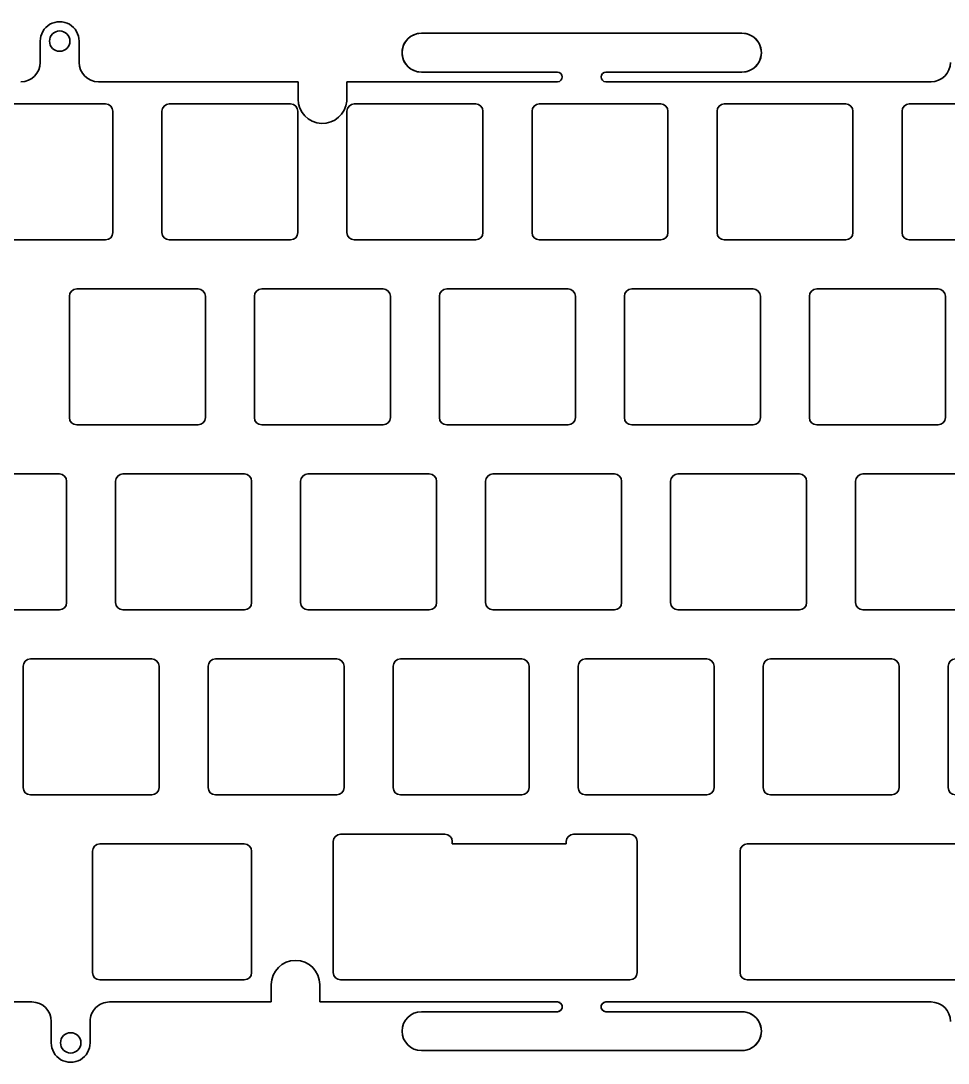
# Model space of a CAD drawing. Header units: millimetres. Extents: x -149 to 149, y -52 to 56.
# Drawn here: x -97.7 to -2.2, y -51.7 to 55.6 of the extents above; entities that cross this region are included whole.
import ezdxf

# ---------------------------------------------------------------- set-up
doc = ezdxf.new("R2010")
doc.units = ezdxf.units.MM
doc.layers.add('1', color=7, linetype='Continuous', true_color=0xffffff)

msp = doc.modelspace()

# ---------------------------------------------------------------- linework, layer by layer
at = {"layer": '1', "color": 124, "linetype": 'Continuous', "lineweight": 35}
for p, q in [((-56.471964, 54.350223, 6.556103), (-23.471964, 54.350222, 6.556103)), ((-56.471964, 54.350222, 6.556103), (-56.471961, 54.350222, 8.056467)), ((-23.471966, 54.350221, 8.056467), (-56.471961, 54.350222, 8.056467)), ((-23.471964, 54.350222, 6.556103), (-23.471966, 54.350221, 8.056467)), ((-95.724626, 53.540047, 6.556103), (-95.724626, 53.540047, 8.056467)), ((-95.724626, 51.350222, 8.056467), (-95.724626, 53.540047, 8.056467)), ((-95.724626, 53.540047, 6.556103), (-95.724626, 51.350222, 6.556103)), ((-94.774626, 53.540048, 8.056467), (-94.774626, 53.540048, 6.556103)), ((-92.674626, 53.540048, 8.056467), (-92.674626, 53.540048, 6.556103)), ((-91.724626, 53.540047, 6.556103), (-91.724626, 53.540047, 8.056467)), ((-91.724626, 51.350222, 8.056467), (-91.724626, 53.540047, 8.056467)), ((-91.724626, 53.540047, 6.556103), (-91.724626, 51.350222, 6.556103)), ((-95.724626, 51.350222, 6.556103), (-95.724626, 51.350222, 8.056467)), ((-91.724626, 51.350222, 6.556103), (-91.724626, 51.350222, 8.056467)), ((-42.471965, 50.350223, 8.056467), (-56.471964, 50.350223, 8.056467)), ((-56.471964, 50.350222, 6.556103), (-56.471964, 50.350222, 8.056467)), ((-42.471964, 50.350221, 6.556103), (-56.471964, 50.350221, 6.556103)), ((-42.471964, 50.350222, 6.556103), (-42.471965, 50.350222, 8.056467)), ((-37.471964, 50.350222, 6.556103), (-37.471964, 50.350222, 8.056467)), ((-23.471964, 50.350221, 8.056467), (-37.471964, 50.350221, 8.056467)), ((-37.471964, 50.35022, 6.556103), (-23.471964, 50.35022, 6.556103)), ((-23.471964, 50.350222, 6.556103), (-23.471964, 50.350221, 8.056467)), ((-97.724626, 49.350222, 6.556103), (-97.724626, 49.350222, 8.056467)), ((-89.724626, 49.350222, 6.556103), (-89.724626, 49.350222, 8.056467)), ((-89.724626, 49.350222, 8.056467), (-69.174108, 49.350222, 8.056467)), ((-69.174108, 49.350222, 6.556103), (-89.724626, 49.350222, 6.556103)), ((-69.174108, 49.350222, 6.556103), (-69.174108, 49.350222, 8.056467)), ((-69.174108, 49.350222, 8.056467), (-69.174108, 47.574419, 8.056467)), ((-69.174108, 49.350222, 6.556103), (-69.174108, 47.574419, 6.556103)), ((-64.174094, 47.365945, 6.556103), (-64.17411, 49.351172, 6.556103)), ((-64.17411, 49.350222, 8.056467), (-64.17411, 49.350222, 6.556103)), ((-64.174094, 47.365945, 8.056467), (-64.17411, 49.349204, 8.056467)), ((-3.999626, 49.350222, 6.556103), (-3.999626, 49.350222, 8.056467)), ((-69.174108, 47.574419, 6.556103), (-69.174108, 47.574419, 8.056467)), ((-64.174094, 47.365945, 6.556103), (-64.174094, 47.365945, 8.056467)), ((-88.999386, 47.074995, 8.056467), (-101.500336, 47.074995, 8.056467)), ((-88.999386, 47.074995, 6.556103), (-101.500336, 47.074995, 6.556103)), ((-88.999386, 47.074995, 6.556103), (-88.999386, 47.074995, 8.056467)), ((-88.249386, 46.324995, 6.556103), (-88.249386, 46.324995, 8.056467)), ((-88.249386, 33.824461, 8.056467), (-88.249386, 46.324995, 8.056467)), ((-88.249386, 33.824461, 6.556103), (-88.249386, 46.324995, 6.556103)), ((-83.200339, 46.324995, 6.556103), (-83.200339, 46.324995, 8.056467)), ((-83.200339, 46.324995, 8.056467), (-83.200339, 33.824461, 8.056467)), ((-83.200339, 46.324995, 6.556103), (-83.200339, 33.824461, 6.556103)), ((-82.450339, 47.074995, 6.556103), (-82.450339, 47.074995, 8.056467)), ((-69.949856, 47.074995, 8.056467), (-82.450339, 47.074995, 8.056467)), ((-69.949856, 47.074995, 6.556103), (-82.450339, 47.074995, 6.556103)), ((-69.949856, 47.074995, 6.556103), (-69.949856, 47.074995, 8.056467)), ((-69.199856, 46.324995, 6.556103), (-69.199856, 46.324995, 8.056467)), ((-69.199856, 33.824461, 8.056467), (-69.199856, 46.324995, 8.056467)), ((-69.199856, 33.824461, 6.556103), (-69.199856, 46.324995, 6.556103)), ((-64.14008, 46.325147, 6.556103), (-64.14008, 46.325147, 8.056467)), ((-64.14008, 46.325147, 8.056467), (-64.14008, 33.824461, 8.056467)), ((-64.14008, 46.325147, 6.556103), (-64.14008, 33.824461, 6.556103)), ((-63.39008, 47.075147, 6.556103), (-63.39008, 47.075147, 8.056467)), ((-50.889599, 47.075147, 8.056467), (-63.39008, 47.075147, 8.056467)), ((-50.889599, 47.075147, 6.556103), (-63.39008, 47.075147, 6.556103)), ((-50.889599, 47.075147, 6.556103), (-50.889599, 47.075147, 8.056467)), ((-50.139599, 46.325147, 6.556103), (-50.139599, 46.325147, 8.056467)), ((-50.139599, 33.824461, 8.056467), (-50.139599, 46.325147, 8.056467)), ((-50.139599, 33.824461, 6.556103), (-50.139599, 46.325147, 6.556103)), ((-45.089292, 46.324995, 6.556103), (-45.089292, 46.324995, 8.056467)), ((-45.089292, 46.324995, 8.056467), (-45.089292, 33.824461, 8.056467)), ((-45.089292, 46.324995, 6.556103), (-45.089292, 33.824461, 6.556103)), ((-44.339292, 47.074995, 6.556103), (-44.339292, 47.074995, 8.056467)), ((-31.839279, 47.074995, 8.056467), (-44.339292, 47.074995, 8.056467)), ((-31.839279, 47.074995, 6.556103), (-44.339292, 47.074995, 6.556103)), ((-31.839279, 47.074995, 6.556103), (-31.839279, 47.074995, 8.056467)), ((-31.089279, 46.324995, 6.556103), (-31.089279, 46.324995, 8.056467)), ((-31.089279, 33.824461, 8.056467), (-31.089279, 46.324995, 8.056467)), ((-31.089279, 33.824461, 6.556103), (-31.089279, 46.324995, 6.556103)), ((-26.039975, 46.324995, 6.556103), (-26.039975, 46.324995, 8.056467)), ((-26.039975, 46.324995, 8.056467), (-26.039975, 33.824614, 8.056467)), ((-26.039975, 46.324995, 6.556103), (-26.039975, 33.824614, 6.556103)), ((-25.289975, 47.074995, 6.556103), (-25.289975, 47.074995, 8.056467)), ((-12.789493, 47.074995, 8.056467), (-25.289975, 47.074995, 8.056467)), ((-12.789493, 47.074995, 6.556103), (-25.289975, 47.074995, 6.556103)), ((-12.789493, 47.074995, 6.556103), (-12.789493, 47.074995, 8.056467)), ((-12.039493, 46.324995, 6.556103), (-12.039493, 46.324995, 8.056467)), ((-12.039493, 33.824614, 8.056467), (-12.039493, 46.324995, 8.056467)), ((-12.039493, 33.824614, 6.556103), (-12.039493, 46.324995, 6.556103)), ((-6.989714, 46.324995, 6.556103), (-6.989714, 46.324995, 8.056467)), ((-6.989714, 46.324995, 8.056467), (-6.989714, 33.824461, 8.056467)), ((-6.989714, 46.324995, 6.556103), (-6.989714, 33.824461, 6.556103)), ((-6.239714, 47.074995, 6.556103), (-6.239714, 47.074995, 8.056467)), ((6.260766, 47.074995, 8.056467), (-6.239714, 47.074995, 8.056467)), ((6.260766, 47.074995, 6.556103), (-6.239714, 47.074995, 6.556103)), ((-88.249386, 33.824461, 6.556103), (-88.249386, 33.824461, 8.056467)), ((-83.200339, 33.824461, 6.556103), (-83.200339, 33.824461, 8.056467)), ((-69.199856, 33.824461, 6.556103), (-69.199856, 33.824461, 8.056467)), ((-64.14008, 33.824461, 6.556103), (-64.14008, 33.824461, 8.056467)), ((-50.139599, 33.824461, 6.556103), (-50.139599, 33.824461, 8.056467)), ((-45.089292, 33.824461, 6.556103), (-45.089292, 33.824461, 8.056467)), ((-31.089279, 33.824461, 6.556103), (-31.089279, 33.824461, 8.056467)), ((-26.039975, 33.824614, 6.556103), (-26.039975, 33.824614, 8.056467)), ((-12.039493, 33.824614, 6.556103), (-12.039493, 33.824614, 8.056467)), ((-6.989714, 33.824461, 6.556103), (-6.989714, 33.824461, 8.056467)), ((-101.500336, 33.074461, 8.056467), (-88.999386, 33.074461, 8.056467)), ((-101.500336, 33.074461, 6.556103), (-88.999386, 33.074461, 6.556103)), ((-88.999386, 33.074461, 6.556103), (-88.999386, 33.074461, 8.056467)), ((-82.450339, 33.074461, 6.556103), (-82.450339, 33.074461, 8.056467)), ((-82.450339, 33.074461, 8.056467), (-69.949856, 33.074461, 8.056467)), ((-82.450339, 33.074461, 6.556103), (-69.949856, 33.074461, 6.556103)), ((-69.949856, 33.074461, 6.556103), (-69.949856, 33.074461, 8.056467)), ((-63.39008, 33.074461, 6.556103), (-63.39008, 33.074461, 8.056467)), ((-63.39008, 33.074461, 8.056467), (-50.889599, 33.074461, 8.056467)), ((-63.39008, 33.074461, 6.556103), (-50.889599, 33.074461, 6.556103)), ((-50.889599, 33.074461, 6.556103), (-50.889599, 33.074461, 8.056467)), ((-44.339292, 33.074461, 6.556103), (-44.339292, 33.074461, 8.056467)), ((-44.339292, 33.074461, 8.056467), (-31.839279, 33.074461, 8.056467)), ((-44.339292, 33.074461, 6.556103), (-31.839279, 33.074461, 6.556103)), ((-31.839279, 33.074461, 6.556103), (-31.839279, 33.074461, 8.056467)), ((-25.289975, 33.074614, 6.556103), (-25.289975, 33.074614, 8.056467)), ((-25.289975, 33.074614, 8.056467), (-12.789493, 33.074614, 8.056467)), ((-25.289975, 33.074614, 6.556103), (-12.789493, 33.074614, 6.556103)), ((-12.789493, 33.074614, 6.556103), (-12.789493, 33.074614, 8.056467)), ((-6.239714, 33.074461, 6.556103), (-6.239714, 33.074461, 8.056467)), ((-6.239714, 33.074461, 8.056467), (6.260766, 33.074461, 8.056467)), ((-6.239714, 33.074461, 6.556103), (6.260766, 33.074461, 6.556103)), ((-91.973625, 28.025299, 6.556103), (-91.973625, 28.025299, 8.056467)), ((-79.473613, 28.025299, 8.056467), (-91.973625, 28.025299, 8.056467)), ((-79.473613, 28.025299, 6.556103), (-91.973625, 28.025299, 6.556103)), ((-79.473613, 28.025299, 6.556103), (-79.473613, 28.025299, 8.056467)), ((-72.923587, 28.025299, 6.556103), (-72.923587, 28.025299, 8.056467)), ((-60.423575, 28.025299, 8.056467), (-72.923587, 28.025299, 8.056467)), ((-60.423575, 28.025299, 6.556103), (-72.923587, 28.025299, 6.556103)), ((-60.423575, 28.025299, 6.556103), (-60.423575, 28.025299, 8.056467)), ((-53.874019, 28.025147, 6.556103), (-53.874019, 28.025147, 8.056467)), ((-41.373069, 28.025147, 8.056467), (-53.874019, 28.025147, 8.056467)), ((-41.373069, 28.025147, 6.556103), (-53.874019, 28.025147, 6.556103)), ((-41.373069, 28.025147, 6.556103), (-41.373069, 28.025147, 8.056467)), ((-34.823981, 28.025299, 6.556103), (-34.823981, 28.025299, 8.056467)), ((-22.323031, 28.025299, 8.056467), (-34.823981, 28.025299, 8.056467)), ((-22.323031, 28.025299, 6.556103), (-34.823981, 28.025299, 6.556103)), ((-22.323031, 28.025299, 6.556103), (-22.323031, 28.025299, 8.056467)), ((-15.773473, 28.025299, 6.556103), (-15.773473, 28.025299, 8.056467)), ((-3.27346, 28.025299, 8.056467), (-15.773473, 28.025299, 8.056467)), ((-3.27346, 28.025299, 6.556103), (-15.773473, 28.025299, 6.556103)), ((-3.27346, 28.025299, 6.556103), (-3.27346, 28.025299, 8.056467)), ((-92.723625, 27.275299, 6.556103), (-92.723625, 27.275299, 8.056467)), ((-92.723625, 27.275299, 8.056467), (-92.723625, 14.774766, 8.056467)), ((-92.723625, 27.275299, 6.556103), (-92.723625, 14.774766, 6.556103)), ((-78.723613, 27.275299, 6.556103), (-78.723613, 27.275299, 8.056467)), ((-78.723613, 14.774766, 8.056467), (-78.723613, 27.275299, 8.056467)), ((-78.723613, 14.774766, 6.556103), (-78.723613, 27.275299, 6.556103)), ((-73.673587, 27.275299, 6.556103), (-73.673587, 27.275299, 8.056467)), ((-73.673587, 27.275299, 8.056467), (-73.673587, 14.774614, 8.056467)), ((-73.673587, 27.275299, 6.556103), (-73.673587, 14.774614, 6.556103)), ((-59.673575, 27.275299, 6.556103), (-59.673575, 27.275299, 8.056467)), ((-59.673575, 14.774614, 8.056467), (-59.673575, 27.275299, 8.056467)), ((-59.673575, 14.774614, 6.556103), (-59.673575, 27.275299, 6.556103)), ((-54.624019, 27.275147, 6.556103), (-54.624019, 27.275147, 8.056467)), ((-54.624019, 27.275147, 8.056467), (-54.624019, 14.774766, 8.056467)), ((-54.624019, 27.275147, 6.556103), (-54.624019, 14.774766, 6.556103)), ((-40.623069, 27.275147, 6.556103), (-40.623069, 27.275147, 8.056467)), ((-40.623069, 14.774766, 8.056467), (-40.623069, 27.275147, 8.056467)), ((-40.623069, 14.774766, 6.556103), (-40.623069, 27.275147, 6.556103)), ((-35.573981, 27.275299, 6.556103), (-35.573981, 27.275299, 8.056467)), ((-35.573981, 27.275299, 8.056467), (-35.573981, 14.774766, 8.056467)), ((-35.573981, 27.275299, 6.556103), (-35.573981, 14.774766, 6.556103)), ((-21.573031, 27.275299, 6.556103), (-21.573031, 27.275299, 8.056467)), ((-21.573031, 14.774766, 8.056467), (-21.573031, 27.275299, 8.056467)), ((-21.573031, 14.774766, 6.556103), (-21.573031, 27.275299, 6.556103)), ((-16.523473, 27.275299, 6.556103), (-16.523473, 27.275299, 8.056467)), ((-16.523473, 27.275299, 8.056467), (-16.523473, 14.774614, 8.056467)), ((-16.523473, 27.275299, 6.556103), (-16.523473, 14.774614, 6.556103)), ((-2.52346, 27.275299, 6.556103), (-2.52346, 27.275299, 8.056467)), ((-2.52346, 14.774614, 8.056467), (-2.52346, 27.275299, 8.056467)), ((-2.52346, 14.774614, 6.556103), (-2.52346, 27.275299, 6.556103)), ((-92.723625, 14.774766, 6.556103), (-92.723625, 14.774766, 8.056467)), ((-91.973625, 14.024766, 6.556103), (-91.973625, 14.024766, 8.056467)), ((-91.973625, 14.024766, 8.056467), (-79.473613, 14.024766, 8.056467)), ((-91.973625, 14.024766, 6.556103), (-79.473613, 14.024766, 6.556103)), ((-79.473613, 14.024766, 6.556103), (-79.473613, 14.024766, 8.056467)), ((-78.723613, 14.774766, 6.556103), (-78.723613, 14.774766, 8.056467)), ((-73.673587, 14.774614, 6.556103), (-73.673587, 14.774614, 8.056467)), ((-72.923587, 14.024614, 6.556103), (-72.923587, 14.024614, 8.056467)), ((-72.923587, 14.024614, 8.056467), (-60.423575, 14.024614, 8.056467)), ((-72.923587, 14.024614, 6.556103), (-60.423575, 14.024614, 6.556103)), ((-60.423575, 14.024614, 6.556103), (-60.423575, 14.024614, 8.056467)), ((-59.673575, 14.774614, 6.556103), (-59.673575, 14.774614, 8.056467)), ((-54.624019, 14.774766, 6.556103), (-54.624019, 14.774766, 8.056467)), ((-53.874019, 14.024766, 6.556103), (-53.874019, 14.024766, 8.056467)), ((-53.874019, 14.024766, 8.056467), (-41.373069, 14.024766, 8.056467)), ((-53.874019, 14.024766, 6.556103), (-41.373069, 14.024766, 6.556103)), ((-41.373069, 14.024766, 6.556103), (-41.373069, 14.024766, 8.056467)), ((-40.623069, 14.774766, 6.556103), (-40.623069, 14.774766, 8.056467)), ((-35.573981, 14.774766, 6.556103), (-35.573981, 14.774766, 8.056467)), ((-34.823981, 14.024766, 6.556103), (-34.823981, 14.024766, 8.056467)), ((-34.823981, 14.024766, 8.056467), (-22.323031, 14.024766, 8.056467)), ((-34.823981, 14.024766, 6.556103), (-22.323031, 14.024766, 6.556103)), ((-22.323031, 14.024766, 6.556103), (-22.323031, 14.024766, 8.056467)), ((-21.573031, 14.774766, 6.556103), (-21.573031, 14.774766, 8.056467)), ((-16.523473, 14.774614, 6.556103), (-16.523473, 14.774614, 8.056467)), ((-15.773473, 14.024614, 6.556103), (-15.773473, 14.024614, 8.056467)), ((-15.773473, 14.024614, 8.056467), (-3.27346, 14.024614, 8.056467)), ((-15.773473, 14.024614, 6.556103), (-3.27346, 14.024614, 6.556103)), ((-3.27346, 14.024614, 6.556103), (-3.27346, 14.024614, 8.056467)), ((-2.52346, 14.774614, 6.556103), (-2.52346, 14.774614, 8.056467)), ((-93.761416, 8.975299, 8.056467), (-106.261896, 8.975299, 8.056467)), ((-93.761416, 8.975299, 6.556103), (-106.261896, 8.975299, 6.556103)), ((-93.761416, 8.975299, 6.556103), (-93.761416, 8.975299, 8.056467)), ((-87.212429, 8.975299, 6.556103), (-87.212429, 8.975299, 8.056467)), ((-74.711479, 8.975299, 8.056467), (-87.212429, 8.975299, 8.056467)), ((-74.711479, 8.975299, 6.556103), (-87.212429, 8.975299, 6.556103)), ((-74.711479, 8.975299, 6.556103), (-74.711479, 8.975299, 8.056467)), ((-68.16202, 8.975299, 6.556103), (-68.16202, 8.975299, 8.056467)), ((-55.662007, 8.975299, 8.056467), (-68.16202, 8.975299, 8.056467)), ((-55.662007, 8.975299, 6.556103), (-68.16202, 8.975299, 6.556103)), ((-55.662007, 8.975299, 6.556103), (-55.662007, 8.975299, 8.056467)), ((-49.112551, 8.975299, 6.556103), (-49.112551, 8.975299, 8.056467)), ((-36.611601, 8.975299, 8.056467), (-49.112551, 8.975299, 8.056467)), ((-36.611601, 8.975299, 6.556103), (-49.112551, 8.975299, 6.556103)), ((-36.611601, 8.975299, 6.556103), (-36.611601, 8.975299, 8.056467)), ((-30.062617, 8.975147, 6.556103), (-30.062617, 8.975147, 8.056467)), ((-17.562134, 8.975147, 8.056467), (-30.062617, 8.975147, 8.056467)), ((-17.562134, 8.975147, 6.556103), (-30.062617, 8.975147, 6.556103)), ((-17.562134, 8.975147, 6.556103), (-17.562134, 8.975147, 8.056467)), ((-11.012675, 8.975147, 6.556103), (-11.012675, 8.975147, 8.056467)), ((1.488275, 8.975147, 8.056467), (-11.012675, 8.975147, 8.056467)), ((1.488275, 8.975147, 6.556103), (-11.012675, 8.975147, 6.556103)), ((-93.011416, 8.225299, 6.556103), (-93.011416, 8.225299, 8.056467)), ((-93.011416, -4.275386, 8.056467), (-93.011416, 8.225299, 8.056467)), ((-93.011416, -4.275386, 6.556103), (-93.011416, 8.225299, 6.556103)), ((-87.962429, 8.225299, 6.556103), (-87.962429, 8.225299, 8.056467)), ((-87.962429, 8.225299, 8.056467), (-87.962429, -4.275234, 8.056467)), ((-87.962429, 8.225299, 6.556103), (-87.962429, -4.275234, 6.556103)), ((-73.961479, 8.225299, 6.556103), (-73.961479, 8.225299, 8.056467)), ((-73.961479, -4.275234, 8.056467), (-73.961479, 8.225299, 8.056467)), ((-73.961479, -4.275234, 6.556103), (-73.961479, 8.225299, 6.556103)), ((-68.91202, 8.225299, 6.556103), (-68.91202, 8.225299, 8.056467)), ((-68.91202, 8.225299, 8.056467), (-68.91202, -4.275234, 8.056467)), ((-68.91202, 8.225299, 6.556103), (-68.91202, -4.275234, 6.556103)), ((-54.912007, 8.225299, 6.556103), (-54.912007, 8.225299, 8.056467)), ((-54.912007, -4.275234, 8.056467), (-54.912007, 8.225299, 8.056467)), ((-54.912007, -4.275234, 6.556103), (-54.912007, 8.225299, 6.556103)), ((-49.862551, 8.225299, 6.556103), (-49.862551, 8.225299, 8.056467)), ((-49.862551, 8.225299, 8.056467), (-49.862551, -4.275234, 8.056467)), ((-49.862551, 8.225299, 6.556103), (-49.862551, -4.275234, 6.556103)), ((-35.861601, 8.225299, 6.556103), (-35.861601, 8.225299, 8.056467)), ((-35.861601, -4.275234, 8.056467), (-35.861601, 8.225299, 8.056467)), ((-35.861601, -4.275234, 6.556103), (-35.861601, 8.225299, 6.556103)), ((-30.812617, 8.225147, 6.556103), (-30.812617, 8.225147, 8.056467)), ((-30.812617, 8.225147, 8.056467), (-30.812617, -4.275386, 8.056467)), ((-30.812617, 8.225147, 6.556103), (-30.812617, -4.275386, 6.556103)), ((-16.812134, 8.225147, 6.556103), (-16.812134, 8.225147, 8.056467)), ((-16.812134, -4.275386, 8.056467), (-16.812134, 8.225147, 8.056467)), ((-16.812134, -4.275386, 6.556103), (-16.812134, 8.225147, 6.556103)), ((-11.762675, 8.225147, 6.556103), (-11.762675, 8.225147, 8.056467)), ((-11.762675, 8.225147, 8.056467), (-11.762675, -4.275386, 8.056467)), ((-11.762675, 8.225147, 6.556103), (-11.762675, -4.275386, 6.556103)), ((-93.011416, -4.275386, 6.556103), (-93.011416, -4.275386, 8.056467)), ((-87.962429, -4.275234, 6.556103), (-87.962429, -4.275234, 8.056467)), ((-73.961479, -4.275234, 6.556103), (-73.961479, -4.275234, 8.056467)), ((-68.91202, -4.275234, 6.556103), (-68.91202, -4.275234, 8.056467)), ((-54.912007, -4.275234, 6.556103), (-54.912007, -4.275234, 8.056467)), ((-49.862551, -4.275234, 6.556103), (-49.862551, -4.275234, 8.056467)), ((-35.861601, -4.275234, 6.556103), (-35.861601, -4.275234, 8.056467)), ((-30.812617, -4.275386, 6.556103), (-30.812617, -4.275386, 8.056467)), ((-16.812134, -4.275386, 6.556103), (-16.812134, -4.275386, 8.056467)), ((-11.762675, -4.275386, 6.556103), (-11.762675, -4.275386, 8.056467)), ((-106.261896, -5.025386, 8.056467), (-93.761416, -5.025386, 8.056467)), ((-106.261896, -5.025386, 6.556103), (-93.761416, -5.025386, 6.556103)), ((-93.761416, -5.025386, 6.556103), (-93.761416, -5.025386, 8.056467)), ((-87.212429, -5.025234, 6.556103), (-87.212429, -5.025234, 8.056467)), ((-87.212429, -5.025234, 8.056467), (-74.711479, -5.025234, 8.056467)), ((-87.212429, -5.025234, 6.556103), (-74.711479, -5.025234, 6.556103)), ((-74.711479, -5.025234, 6.556103), (-74.711479, -5.025234, 8.056467)), ((-68.16202, -5.025234, 6.556103), (-68.16202, -5.025234, 8.056467)), ((-68.16202, -5.025234, 8.056467), (-55.662007, -5.025234, 8.056467)), ((-68.16202, -5.025234, 6.556103), (-55.662007, -5.025234, 6.556103)), ((-55.662007, -5.025234, 6.556103), (-55.662007, -5.025234, 8.056467)), ((-49.112551, -5.025234, 6.556103), (-49.112551, -5.025234, 8.056467)), ((-49.112551, -5.025234, 8.056467), (-36.611601, -5.025234, 8.056467)), ((-49.112551, -5.025234, 6.556103), (-36.611601, -5.025234, 6.556103)), ((-36.611601, -5.025234, 6.556103), (-36.611601, -5.025234, 8.056467)), ((-30.062617, -5.025386, 6.556103), (-30.062617, -5.025386, 8.056467)), ((-30.062617, -5.025386, 8.056467), (-17.562134, -5.025386, 8.056467)), ((-30.062617, -5.025386, 6.556103), (-17.562134, -5.025386, 6.556103)), ((-17.562134, -5.025386, 6.556103), (-17.562134, -5.025386, 8.056467)), ((-11.012675, -5.025386, 6.556103), (-11.012675, -5.025386, 8.056467)), ((-11.012675, -5.025386, 8.056467), (1.488275, -5.025386, 8.056467)), ((-11.012675, -5.025386, 6.556103), (1.488275, -5.025386, 6.556103)), ((-96.737908, -10.075206, 6.556103), (-96.737908, -10.075206, 8.056467)), ((-84.237425, -10.075206, 8.056467), (-96.737908, -10.075206, 8.056467)), ((-84.237425, -10.075206, 6.556103), (-96.737908, -10.075206, 6.556103)), ((-84.237425, -10.075206, 6.556103), (-84.237425, -10.075206, 8.056467)), ((-77.687509, -10.075054, 6.556103), (-77.687509, -10.075054, 8.056467)), ((-65.187496, -10.075054, 8.056467), (-77.687509, -10.075054, 8.056467)), ((-65.187496, -10.075054, 6.556103), (-77.687509, -10.075054, 6.556103)), ((-65.187496, -10.075054, 6.556103), (-65.187496, -10.075054, 8.056467)), ((-58.637583, -10.075206, 6.556103), (-58.637583, -10.075206, 8.056467)), ((-46.137103, -10.075206, 8.056467), (-58.637583, -10.075206, 8.056467)), ((-46.137103, -10.075206, 6.556103), (-58.637583, -10.075206, 6.556103)), ((-46.137103, -10.075206, 6.556103), (-46.137103, -10.075206, 8.056467)), ((-39.588129, -10.075206, 6.556103), (-39.588129, -10.075206, 8.056467)), ((-27.087646, -10.075206, 8.056467), (-39.588129, -10.075206, 8.056467)), ((-27.087646, -10.075206, 6.556103), (-39.588129, -10.075206, 6.556103)), ((-27.087646, -10.075206, 6.556103), (-27.087646, -10.075206, 8.056467)), ((-20.537733, -10.075206, 6.556103), (-20.537733, -10.075206, 8.056467)), ((-8.03772, -10.075206, 8.056467), (-20.537733, -10.075206, 8.056467)), ((-8.03772, -10.075206, 6.556103), (-20.537733, -10.075206, 6.556103)), ((-8.03772, -10.075206, 6.556103), (-8.03772, -10.075206, 8.056467)), ((-97.487908, -10.825206, 6.556103), (-97.487908, -10.825206, 8.056467)), ((-97.487908, -10.825206, 8.056467), (-97.487908, -23.325739, 8.056467)), ((-97.487908, -10.825206, 6.556103), (-97.487908, -23.325739, 6.556103)), ((-83.487425, -10.825206, 6.556103), (-83.487425, -10.825206, 8.056467)), ((-83.487425, -23.325739, 8.056467), (-83.487425, -10.825206, 8.056467)), ((-83.487425, -23.325739, 6.556103), (-83.487425, -10.825206, 6.556103)), ((-78.437509, -10.825054, 6.556103), (-78.437509, -10.825054, 8.056467)), ((-78.437509, -10.825054, 8.056467), (-78.437509, -23.325739, 8.056467)), ((-78.437509, -10.825054, 6.556103), (-78.437509, -23.325739, 6.556103)), ((-64.437496, -10.825054, 6.556103), (-64.437496, -10.825054, 8.056467)), ((-64.437496, -23.325739, 8.056467), (-64.437496, -10.825054, 8.056467)), ((-64.437496, -23.325739, 6.556103), (-64.437496, -10.825054, 6.556103)), ((-59.387583, -10.825206, 6.556103), (-59.387583, -10.825206, 8.056467)), ((-59.387583, -10.825206, 8.056467), (-59.387583, -23.325587, 8.056467)), ((-59.387583, -10.825206, 6.556103), (-59.387583, -23.325587, 6.556103)), ((-45.387103, -10.825206, 6.556103), (-45.387103, -10.825206, 8.056467)), ((-45.387103, -23.325587, 8.056467), (-45.387103, -10.825206, 8.056467)), ((-45.387103, -23.325587, 6.556103), (-45.387103, -10.825206, 6.556103)), ((-40.338129, -10.825206, 6.556103), (-40.338129, -10.825206, 8.056467)), ((-40.338129, -10.825206, 8.056467), (-40.338129, -23.325739, 8.056467)), ((-40.338129, -10.825206, 6.556103), (-40.338129, -23.325739, 6.556103)), ((-26.337646, -10.825206, 6.556103), (-26.337646, -10.825206, 8.056467)), ((-26.337646, -23.325739, 8.056467), (-26.337646, -10.825206, 8.056467)), ((-26.337646, -23.325739, 6.556103), (-26.337646, -10.825206, 6.556103)), ((-21.287733, -10.825206, 6.556103), (-21.287733, -10.825206, 8.056467)), ((-21.287733, -10.825206, 8.056467), (-21.287733, -23.325739, 8.056467)), ((-21.287733, -10.825206, 6.556103), (-21.287733, -23.325739, 6.556103)), ((-7.28772, -10.825206, 6.556103), (-7.28772, -10.825206, 8.056467)), ((-7.28772, -23.325739, 8.056467), (-7.28772, -10.825206, 8.056467)), ((-7.28772, -23.325739, 6.556103), (-7.28772, -10.825206, 6.556103)), ((-2.237804, -10.825054, 6.556103), (-2.237804, -10.825054, 8.056467)), ((-2.237804, -10.825054, 8.056467), (-2.237804, -23.325739, 8.056467)), ((-2.237804, -10.825054, 6.556103), (-2.237804, -23.325739, 6.556103)), ((-97.487908, -23.325739, 6.556103), (-97.487908, -23.325739, 8.056467)), ((-83.487425, -23.325739, 6.556103), (-83.487425, -23.325739, 8.056467)), ((-78.437509, -23.325739, 6.556103), (-78.437509, -23.325739, 8.056467)), ((-64.437496, -23.325739, 6.556103), (-64.437496, -23.325739, 8.056467)), ((-59.387583, -23.325587, 6.556103), (-59.387583, -23.325587, 8.056467)), ((-45.387103, -23.325587, 6.556103), (-45.387103, -23.325587, 8.056467)), ((-40.338129, -23.325739, 6.556103), (-40.338129, -23.325739, 8.056467)), ((-26.337646, -23.325739, 6.556103), (-26.337646, -23.325739, 8.056467)), ((-21.287733, -23.325739, 6.556103), (-21.287733, -23.325739, 8.056467)), ((-7.28772, -23.325739, 6.556103), (-7.28772, -23.325739, 8.056467)), ((-2.237804, -23.325739, 6.556103), (-2.237804, -23.325739, 8.056467)), ((-96.737908, -24.075739, 6.556103), (-96.737908, -24.075739, 8.056467)), ((-96.737908, -24.075739, 8.056467), (-84.237425, -24.075739, 8.056467)), ((-96.737908, -24.075739, 6.556103), (-84.237425, -24.075739, 6.556103)), ((-84.237425, -24.075739, 6.556103), (-84.237425, -24.075739, 8.056467)), ((-77.687509, -24.075739, 6.556103), (-77.687509, -24.075739, 8.056467)), ((-77.687509, -24.075739, 8.056467), (-65.187496, -24.075739, 8.056467)), ((-77.687509, -24.075739, 6.556103), (-65.187496, -24.075739, 6.556103)), ((-65.187496, -24.075739, 6.556103), (-65.187496, -24.075739, 8.056467)), ((-58.637583, -24.075587, 6.556103), (-58.637583, -24.075587, 8.056467)), ((-58.637583, -24.075587, 8.056467), (-46.137103, -24.075587, 8.056467)), ((-58.637583, -24.075587, 6.556103), (-46.137103, -24.075587, 6.556103)), ((-46.137103, -24.075587, 6.556103), (-46.137103, -24.075587, 8.056467)), ((-39.588129, -24.075739, 6.556103), (-39.588129, -24.075739, 8.056467)), ((-39.588129, -24.075739, 8.056467), (-27.087646, -24.075739, 8.056467)), ((-39.588129, -24.075739, 6.556103), (-27.087646, -24.075739, 6.556103)), ((-27.087646, -24.075739, 6.556103), (-27.087646, -24.075739, 8.056467)), ((-20.537733, -24.075739, 6.556103), (-20.537733, -24.075739, 8.056467)), ((-20.537733, -24.075739, 8.056467), (-8.03772, -24.075739, 8.056467)), ((-20.537733, -24.075739, 6.556103), (-8.03772, -24.075739, 6.556103)), ((-8.03772, -24.075739, 6.556103), (-8.03772, -24.075739, 8.056467)), ((-65.555826, -28.875013, 6.556103), (-65.555826, -28.875013, 8.056467)), ((-65.555826, -42.375699, 8.056467), (-65.555826, -28.875013, 8.056467)), ((-65.555826, -42.375699, 6.556103), (-65.555826, -28.875013, 6.556103)), ((-64.805826, -28.125013, 6.556103), (-64.805826, -28.125013, 8.056467)), ((-64.805826, -28.125013, 8.056467), (-54.050007, -28.125013, 8.056467)), ((-64.805826, -28.125013, 6.556103), (-54.050007, -28.125013, 6.556103)), ((-54.050007, -28.125013, 6.556103), (-54.050007, -28.125013, 8.056467)), ((-53.300007, -28.875013, 6.556103), (-53.300007, -28.875013, 8.056467)), ((-53.300007, -28.875013, 8.056467), (-53.300007, -29.125013, 8.056467)), ((-53.300007, -28.875013, 6.556103), (-53.300007, -29.125013, 6.556103)), ((-41.555826, -28.875013, 6.556103), (-41.555826, -28.875013, 8.056467)), ((-41.555826, -29.125013, 8.056467), (-41.555826, -28.875013, 8.056467)), ((-41.555826, -29.125013, 6.556103), (-41.555826, -28.875013, 6.556103)), ((-40.805826, -28.125013, 6.556103), (-40.805826, -28.125013, 8.056467)), ((-40.805826, -28.125013, 8.056467), (-35.005826, -28.125013, 8.056467)), ((-40.805826, -28.125013, 6.556103), (-35.005826, -28.125013, 6.556103)), ((-35.005826, -28.125013, 6.556103), (-35.005826, -28.125013, 8.056467)), ((-34.255826, -28.875013, 6.556103), (-34.255826, -28.875013, 8.056467)), ((-34.255826, -28.875013, 8.056467), (-34.255826, -42.375699, 8.056467)), ((-34.255826, -28.875013, 6.556103), (-34.255826, -42.375699, 6.556103)), ((-90.343938, -29.874647, 6.556103), (-90.343938, -29.874647, 8.056467)), ((-90.343938, -29.874647, 8.056467), (-90.343938, -42.375323, 8.056467)), ((-90.343938, -29.874647, 6.556103), (-90.343938, -42.375323, 6.556103)), ((-89.593938, -29.124647, 6.556103), (-89.593938, -29.124647, 8.056467)), ((-74.713122, -29.124647, 8.056467), (-89.593938, -29.124647, 8.056467)), ((-74.713122, -29.124647, 6.556103), (-89.593938, -29.124647, 6.556103)), ((-74.713122, -29.124647, 6.556103), (-74.713122, -29.124647, 8.056467)), ((-73.963122, -29.874647, 6.556103), (-73.963122, -29.874647, 8.056467)), ((-73.963122, -42.375323, 8.056467), (-73.963122, -29.874647, 8.056467)), ((-73.963122, -42.375323, 6.556103), (-73.963122, -29.874647, 6.556103)), ((-53.300007, -29.125013, 6.556103), (-53.300007, -29.125013, 8.056467)), ((-41.555826, -29.125013, 8.056467), (-53.300007, -29.125013, 8.056467)), ((-41.555826, -29.125013, 6.556103), (-53.300007, -29.125013, 6.556103)), ((-41.555826, -29.125013, 6.556103), (-41.555826, -29.125013, 8.056467)), ((-23.668396, -29.875115, 6.556103), (-23.668396, -29.875115, 8.056467)), ((-23.668396, -29.875115, 8.056467), (-23.668396, -42.375546, 8.056467)), ((-23.668396, -29.875115, 6.556103), (-23.668396, -42.375546, 6.556103)), ((-22.918396, -29.125115, 6.556103), (-22.918396, -29.125115, 8.056467)), ((5.881372, -29.125115, 8.056467), (-22.918396, -29.125115, 8.056467)), ((5.881372, -29.125115, 6.556103), (-22.918396, -29.125115, 6.556103)), ((-90.343938, -42.375323, 6.556103), (-90.343938, -42.375323, 8.056467)), ((-73.963122, -42.375323, 6.556103), (-73.963122, -42.375323, 8.056467)), ((-65.555826, -42.375699, 6.556103), (-65.555826, -42.375699, 8.056467)), ((-34.255826, -42.375699, 6.556103), (-34.255826, -42.375699, 8.056467)), ((-23.668396, -42.375546, 6.556103), (-23.668396, -42.375546, 8.056467)), ((-89.593938, -43.125323, 6.556103), (-89.593938, -43.125323, 8.056467)), ((-89.593938, -43.125323, 8.056467), (-74.713122, -43.125323, 8.056467)), ((-89.593938, -43.125323, 6.556103), (-74.713122, -43.125323, 6.556103)), ((-74.713122, -43.125323, 6.556103), (-74.713122, -43.125323, 8.056467)), ((-71.937164, -43.616514, 6.556103), (-71.937164, -43.616514, 8.056467)), ((-71.937164, -43.616514, 8.056467), (-71.937149, -45.399685, 8.056467)), ((-71.937164, -43.616514, 6.556103), (-71.937149, -45.399685, 6.556103)), ((-66.937151, -43.608545, 6.556103), (-66.937151, -43.608545, 8.056467)), ((-66.937151, -45.399685, 8.056467), (-66.937151, -43.608545, 8.056467)), ((-66.937151, -45.399685, 6.556103), (-66.937151, -43.608545, 6.556103)), ((-64.805826, -43.125699, 6.556103), (-64.805826, -43.125699, 8.056467)), ((-64.805826, -43.125699, 8.056467), (-35.005826, -43.125699, 8.056467)), ((-64.805826, -43.125699, 6.556103), (-35.005826, -43.125699, 6.556103)), ((-35.005826, -43.125699, 6.556103), (-35.005826, -43.125699, 8.056467)), ((-22.918396, -43.125546, 6.556103), (-22.918396, -43.125546, 8.056467)), ((-22.918396, -43.125546, 8.056467), (41.193849, -43.125546, 8.056467)), ((-22.918396, -43.125546, 6.556103), (41.193849, -43.125546, 6.556103)), ((-117.10103, -45.399684, 6.556103), (-96.592851, -45.399685, 6.556103)), ((-96.592851, -45.399685, 8.056467), (-117.10103, -45.399685, 8.056467)), ((-96.592851, -45.399685, 8.056467), (-96.592851, -45.399685, 6.556103)), ((-88.592851, -45.399685, 6.556103), (-88.592851, -45.399685, 8.056467)), ((-71.937149, -45.399685, 8.056467), (-88.592851, -45.399685, 8.056467)), ((-88.592851, -45.399685, 6.556103), (-71.937149, -45.399685, 6.556103)), ((-71.937149, -45.399685, 6.556103), (-71.937149, -45.399685, 8.056467)), ((-66.937151, -45.399685, 8.056467), (-66.937151, -45.399685, 6.556103)), ((-42.471519, -45.399685, 8.056467), (-66.937151, -45.399685, 8.056467)), ((-66.937151, -45.399685, 6.556103), (-42.471518, -45.399685, 6.556103)), ((-42.471519, -45.399685, 6.556103), (-42.471519, -45.399685, 8.056467)), ((-37.471522, -45.399684, 6.556103), (-4.000592, -45.399684, 6.556103)), ((-37.471515, -45.399685, 8.056467), (-37.471519, -45.399685, 6.556103)), ((-4.000592, -45.399686, 8.056467), (-37.471519, -45.399685, 8.056467)), ((-4.000592, -45.399685, 6.556103), (-4.000592, -45.399686, 8.056467)), ((-42.471519, -46.399676, 6.556103), (-56.471519, -46.399677, 6.556103)), ((-56.471519, -46.399685, 6.556103), (-56.471519, -46.399684, 8.056467)), ((-42.471519, -46.399686, 8.056467), (-56.471519, -46.399686, 8.056467)), ((-42.471519, -46.399685, 6.556103), (-42.471519, -46.399685, 8.056467)), ((-23.471519, -46.399684, 8.056467), (-37.471519, -46.399685, 8.056467)), ((-37.471519, -46.399685, 6.556103), (-37.471519, -46.399686, 8.056467)), ((-37.471519, -46.399686, 6.556103), (-23.471519, -46.399686, 6.556103)), ((-23.471519, -46.399685, 6.556103), (-23.471519, -46.399685, 8.056467)), ((-94.592851, -47.399685, 6.556103), (-94.592851, -47.399685, 8.056467)), ((-94.592851, -49.610289, 8.056467), (-94.592851, -47.399685, 8.056467)), ((-94.592851, -49.610289, 6.556103), (-94.592851, -47.399685, 6.556103)), ((-90.592851, -47.399685, 6.556103), (-90.592851, -47.399685, 8.056467)), ((-90.592851, -49.610289, 8.056467), (-90.592851, -47.399685, 8.056467)), ((-90.592851, -47.399685, 6.556103), (-90.592851, -49.610289, 6.556103)), ((-94.592851, -49.610289, 6.556103), (-94.592851, -49.610289, 8.056467)), ((-93.642851, -49.610292, 8.056467), (-93.642851, -49.610292, 6.556103)), ((-91.542851, -49.610292, 8.056467), (-91.542851, -49.610292, 6.556103)), ((-90.592851, -49.610289, 6.556103), (-90.592851, -49.610289, 8.056467)), ((-56.471519, -50.399685, 6.556103), (-56.471519, -50.399685, 8.056467)), ((-23.471519, -50.399686, 8.056467), (-56.471519, -50.399686, 8.056467)), ((-23.471519, -50.399686, 6.556103), (-56.471519, -50.399686, 6.556103)), ((-23.471519, -50.399685, 6.556103), (-23.471519, -50.399685, 8.056467))]:
    msp.add_line(p, q, dxfattribs=at)
at = {"layer": '1', "color": 124, "linetype": 'Continuous', "lineweight": 35, "extrusion": (0, 0, -1)}
for centre, radius, start, end in [((93.724626, 53.540048, -8.056467), 2, 359.999969, 180.000031), ((93.724626, 53.540048, -8.056467), 1.05, 0, 180), ((56.471964, 52.350222, -6.556103), 2, 270, 90), ((23.471964, 52.350221, -8.056467), 2, 89.999934, 270), ((93.724626, 53.540048, -8.056467), 1.05, 180, 0), ((89.724626, 51.350222, -8.056467), 2, 270, 0), ((89.724626, 51.350222, -6.556103), 2, 270, 0), ((42.471964, 49.850222, -8.056467), 0.5, 89.999837, 267.659485), ((37.471964, 49.850222, -6.556103), 0.5, 272.340818, 90), ((88.999386, 46.324995, -8.056467), 0.75, 90, 180), ((88.999386, 46.324995, -6.556103), 0.75, 90, 180), ((82.450339, 46.324995, -8.056467), 0.75, 0, 90), ((82.450339, 46.324995, -6.556103), 0.75, 0, 90), ((63.39008, 46.325147, -8.056467), 0.75, 0, 90), ((63.39008, 46.325147, -6.556103), 0.75, 0, 90), ((50.889599, 46.325147, -8.056467), 0.75, 90, 180), ((50.889599, 46.325147, -6.556103), 0.75, 90, 180), ((44.339292, 46.324995, -8.056467), 0.75, 0, 90), ((44.339292, 46.324995, -6.556103), 0.75, 0, 90), ((31.839279, 46.324995, -8.056467), 0.75, 90, 180), ((31.839279, 46.324995, -6.556103), 0.75, 90, 180), ((25.289975, 46.324995, -8.056467), 0.75, 0, 90), ((25.289975, 46.324995, -6.556103), 0.75, 0, 90), ((12.789493, 46.324995, -8.056467), 0.75, 90, 180), ((12.789493, 46.324995, -6.556103), 0.75, 90, 180), ((6.239714, 46.324995, -8.056467), 0.75, 0, 90), ((6.239714, 46.324995, -6.556103), 0.75, 0, 90), ((88.999386, 33.824461, -8.056467), 0.75, 180, 270), ((88.999386, 33.824461, -6.556103), 0.75, 180, 270), ((82.450339, 33.824461, -8.056467), 0.75, 270, 0), ((82.450339, 33.824461, -6.556103), 0.75, 270, 0), ((69.949856, 33.824461, -8.056467), 0.75, 180, 270), ((69.949856, 33.824461, -6.556103), 0.75, 180, 270), ((63.39008, 33.824461, -8.056467), 0.75, 270, 0), ((63.39008, 33.824461, -6.556103), 0.75, 270, 0), ((50.889599, 33.824461, -8.056467), 0.75, 180, 270), ((50.889599, 33.824461, -6.556103), 0.75, 180, 270), ((44.339292, 33.824461, -8.056467), 0.75, 270, 0), ((44.339292, 33.824461, -6.556103), 0.75, 270, 0), ((25.289975, 33.824614, -8.056467), 0.75, 270, 0), ((25.289975, 33.824614, -6.556103), 0.75, 270, 0), ((12.789493, 33.824614, -8.056467), 0.75, 180, 270), ((12.789493, 33.824614, -6.556103), 0.75, 180, 270), ((6.239714, 33.824461, -8.056467), 0.75, 270, 0), ((6.239714, 33.824461, -6.556103), 0.75, 270, 0), ((91.973625, 27.275299, -8.056467), 0.75, 0, 90), ((91.973625, 27.275299, -6.556103), 0.75, 0, 90), ((72.923587, 27.275299, -8.056467), 0.75, 0, 90), ((72.923587, 27.275299, -6.556103), 0.75, 0, 90), ((60.423575, 27.275299, -8.056467), 0.75, 90, 180), ((60.423575, 27.275299, -6.556103), 0.75, 90, 180), ((53.874019, 27.275147, -8.056467), 0.75, 0, 90), ((53.874019, 27.275147, -6.556103), 0.75, 0, 90), ((41.373069, 27.275147, -8.056467), 0.75, 90, 180), ((41.373069, 27.275147, -6.556103), 0.75, 90, 180), ((34.823981, 27.275299, -8.056467), 0.75, 0, 90), ((34.823981, 27.275299, -6.556103), 0.75, 0, 90), ((22.323031, 27.275299, -8.056467), 0.75, 90, 180), ((22.323031, 27.275299, -6.556103), 0.75, 90, 180), ((15.773473, 27.275299, -8.056467), 0.75, 0, 90), ((15.773473, 27.275299, -6.556103), 0.75, 0, 90), ((3.27346, 27.275299, -8.056467), 0.75, 90, 180), ((3.27346, 27.275299, -6.556103), 0.75, 90, 180), ((91.973625, 14.774766, -8.056467), 0.75, 270, 0), ((91.973625, 14.774766, -6.556103), 0.75, 270, 0), ((79.473613, 14.774766, -8.056467), 0.75, 180, 270), ((79.473613, 14.774766, -6.556103), 0.75, 180, 270), ((72.923587, 14.774614, -8.056467), 0.75, 270, 0), ((72.923587, 14.774614, -6.556103), 0.75, 270, 0), ((41.373069, 14.774766, -8.056467), 0.75, 180, 270), ((41.373069, 14.774766, -6.556103), 0.75, 180, 270), ((34.823981, 14.774766, -8.056467), 0.75, 270, 0), ((34.823981, 14.774766, -6.556103), 0.75, 270, 0), ((22.323031, 14.774766, -8.056467), 0.75, 180, 270), ((22.323031, 14.774766, -6.556103), 0.75, 180, 270), ((15.773473, 14.774614, -8.056467), 0.75, 270, 0), ((15.773473, 14.774614, -6.556103), 0.75, 270, 0), ((3.27346, 14.774614, -8.056467), 0.75, 180, 270), ((3.27346, 14.774614, -6.556103), 0.75, 180, 270), ((55.662007, 8.225299, -8.056467), 0.75, 90, 180), ((55.662007, 8.225299, -6.556103), 0.75, 90, 180), ((30.062617, 8.225147, -8.056467), 0.75, 0, 90), ((30.062617, 8.225147, -6.556103), 0.75, 0, 90), ((17.562134, 8.225147, -8.056467), 0.75, 90, 180), ((17.562134, 8.225147, -6.556103), 0.75, 90, 180), ((11.012675, 8.225147, -8.056467), 0.75, 0, 90), ((11.012675, 8.225147, -6.556103), 0.75, 0, 90), ((68.16202, -4.275234, -8.056467), 0.75, 270, 0), ((68.16202, -4.275234, -6.556103), 0.75, 270, 0), ((30.062617, -4.275386, -8.056467), 0.75, 270, 0), ((30.062617, -4.275386, -6.556103), 0.75, 270, 0), ((17.562134, -4.275386, -8.056467), 0.75, 180, 270), ((17.562134, -4.275386, -6.556103), 0.75, 180, 270), ((11.012675, -4.275386, -8.056467), 0.75, 270, 0), ((11.012675, -4.275386, -6.556103), 0.75, 270, 0), ((96.737908, -10.825206, -8.056467), 0.75, 0, 90), ((96.737908, -10.825206, -6.556103), 0.75, 0, 90), ((84.237425, -10.825206, -8.056467), 0.75, 90, 180), ((84.237425, -10.825206, -6.556103), 0.75, 90, 180), ((77.687509, -10.825054, -8.056467), 0.75, 0, 90), ((77.687509, -10.825054, -6.556103), 0.75, 0, 90), ((65.187496, -10.825054, -8.056467), 0.75, 90, 180), ((65.187496, -10.825054, -6.556103), 0.75, 90, 180), ((58.637583, -10.825206, -8.056467), 0.75, 0, 90), ((58.637583, -10.825206, -6.556103), 0.75, 0, 90), ((46.137103, -10.825206, -8.056467), 0.75, 90, 180), ((46.137103, -10.825206, -6.556103), 0.75, 90, 180), ((39.588129, -10.825206, -8.056467), 0.75, 0, 90), ((39.588129, -10.825206, -6.556103), 0.75, 0, 90), ((27.087646, -10.825206, -8.056467), 0.75, 90, 180), ((27.087646, -10.825206, -6.556103), 0.75, 90, 180), ((20.537733, -10.825206, -8.056467), 0.75, 0, 90), ((20.537733, -10.825206, -6.556103), 0.75, 0, 90), ((8.03772, -10.825206, -8.056467), 0.75, 90, 180), ((8.03772, -10.825206, -6.556103), 0.75, 90, 180), ((1.487804, -10.825054, -8.056467), 0.75, 0, 90), ((1.487804, -10.825054, -6.556103), 0.75, 0, 90), ((96.737908, -23.325739, -8.056467), 0.75, 270, 0), ((96.737908, -23.325739, -6.556103), 0.75, 270, 0), ((84.237425, -23.325739, -8.056467), 0.75, 180, 270), ((84.237425, -23.325739, -6.556103), 0.75, 180, 270), ((77.687509, -23.325739, -8.056467), 0.75, 270, 0), ((77.687509, -23.325739, -6.556103), 0.75, 270, 0), ((65.187496, -23.325739, -8.056467), 0.75, 180, 270), ((65.187496, -23.325739, -6.556103), 0.75, 180, 270), ((58.637583, -23.325587, -8.056467), 0.75, 270, 0), ((58.637583, -23.325587, -6.556103), 0.75, 270, 0), ((46.137103, -23.325587, -8.056467), 0.75, 180, 270), ((46.137103, -23.325587, -6.556103), 0.75, 180, 270), ((39.588129, -23.325739, -8.056467), 0.75, 270, 0), ((39.588129, -23.325739, -6.556103), 0.75, 270, 0), ((27.087646, -23.325739, -8.056467), 0.75, 180, 270), ((27.087646, -23.325739, -6.556103), 0.75, 180, 270), ((20.537733, -23.325739, -8.056467), 0.75, 270, 0), ((20.537733, -23.325739, -6.556103), 0.75, 270, 0), ((8.03772, -23.325739, -8.056467), 0.75, 180, 270), ((8.03772, -23.325739, -6.556103), 0.75, 180, 270), ((1.487804, -23.325739, -8.056467), 0.75, 270, 0), ((1.487804, -23.325739, -6.556103), 0.75, 270, 0), ((40.805826, -28.875013, -8.056467), 0.75, 0, 90), ((40.805826, -28.875013, -6.556103), 0.75, 0, 90), ((89.593938, -29.874647, -8.056467), 0.75, 0, 90), ((89.593938, -29.874647, -6.556103), 0.75, 0, 90), ((74.713122, -29.874647, -8.056467), 0.75, 90, 180), ((74.713122, -29.874647, -6.556103), 0.75, 90, 180), ((89.593938, -42.375323, -8.056467), 0.75, 270, 0), ((89.593938, -42.375323, -6.556103), 0.75, 270, 0), ((74.713122, -42.375323, -8.056467), 0.75, 180, 270), ((74.713122, -42.375323, -6.556103), 0.75, 180, 270), ((64.805826, -42.375699, -8.056467), 0.75, 270, 0), ((64.805826, -42.375699, -6.556103), 0.75, 270, 0), ((22.918396, -42.375546, -8.056467), 0.75, 270, 0), ((22.918396, -42.375546, -6.556103), 0.75, 270, 0), ((96.592851, -47.399685, -8.056467), 2, 90.000001, 180), ((96.592851, -47.399685, -6.556103), 2, 90.000001, 180), ((42.471519, -45.899685, -8.056467), 0.5, 90.000001, 270.00007), ((42.471519, -45.899685, -6.556103), 0.5, 90.000035, 270), ((4.000592, -47.399685, -8.056467), 2, 90.000001, 180), ((4.000592, -47.399685, -6.556103), 2, 90.000001, 180), ((23.471519, -48.399685, -8.056467), 2, 89.999993, 270.000007), ((23.471519, -48.399685, -6.556103), 2, 90, 270), ((92.592851, -49.610292, -6.556103), 1.05, 0, 180), ((92.592851, -49.610292, -8.056467), 2, 179.999902, 0.000098), ((92.592851, -49.610292, -6.556103), 2, 179.999902, 0.000098), ((92.592851, -49.610292, -6.556103), 1.05, 180, 0)]:
    msp.add_arc(centre, radius, start, end, dxfattribs=at)
at = {"layer": '1', "color": 124, "linetype": 'Continuous', "lineweight": 35}
for centre, radius, start, end in [((-93.724626, 53.540048, 6.556103), 2, 359.999969, 180.000031), ((-93.724626, 53.540048, 6.556103), 1.05, 0, 180), ((-56.471964, 52.350222, 8.056467), 2, 89.999923, 270), ((-23.471964, 52.350221, 6.556103), 2, 270, 90), ((-93.724626, 53.540048, 6.556103), 1.05, 180, 0), ((-97.724626, 51.350222, 8.056467), 2, 270.000001, 0), ((-97.724626, 51.350222, 6.556103), 2, 270, 0), ((-3.999626, 51.350222, 8.056467), 2, 270, 0), ((-3.999626, 51.350222, 6.556103), 2, 270, 0), ((-42.471964, 49.850222, 6.556103), 0.5, 272.350673, 90), ((-37.471964, 49.850222, 8.056467), 0.5, 89.999999, 267.65231), ((-66.669913, 47.570622, 8.056467), 2.504198, 179.913135, 355.311793), ((-66.669913, 47.570622, 6.556103), 2.504198, 179.913135, 355.311793), ((-69.949856, 46.324995, 8.056467), 0.75, 0, 90), ((-69.949856, 46.324995, 6.556103), 0.75, 0, 90), ((-31.839279, 33.824461, 8.056467), 0.75, 270, 0), ((-31.839279, 33.824461, 6.556103), 0.75, 270, 0), ((-79.473613, 27.275299, 8.056467), 0.75, 0, 90), ((-79.473613, 27.275299, 6.556103), 0.75, 0, 90), ((-60.423575, 14.774614, 8.056467), 0.75, 270, 0), ((-60.423575, 14.774614, 6.556103), 0.75, 270, 0), ((-53.874019, 14.774766, 8.056467), 0.75, 180, 270), ((-53.874019, 14.774766, 6.556103), 0.75, 180, 270), ((-93.761416, 8.225299, 8.056467), 0.75, 0, 90), ((-93.761416, 8.225299, 6.556103), 0.75, 0, 90), ((-87.212429, 8.225299, 8.056467), 0.75, 90, 180), ((-87.212429, 8.225299, 6.556103), 0.75, 90, 180), ((-74.711479, 8.225299, 8.056467), 0.75, 0, 90), ((-74.711479, 8.225299, 6.556103), 0.75, 0, 90), ((-68.16202, 8.225299, 8.056467), 0.75, 90, 180), ((-68.16202, 8.225299, 6.556103), 0.75, 90, 180), ((-49.112551, 8.225299, 8.056467), 0.75, 90, 180), ((-49.112551, 8.225299, 6.556103), 0.75, 90, 180), ((-36.611601, 8.225299, 8.056467), 0.75, 0, 90), ((-36.611601, 8.225299, 6.556103), 0.75, 0, 90), ((-93.761416, -4.275386, 8.056467), 0.75, 270, 0), ((-93.761416, -4.275386, 6.556103), 0.75, 270, 0), ((-87.212429, -4.275234, 8.056467), 0.75, 180, 270), ((-87.212429, -4.275234, 6.556103), 0.75, 180, 270), ((-74.711479, -4.275234, 8.056467), 0.75, 270, 0), ((-74.711479, -4.275234, 6.556103), 0.75, 270, 0), ((-55.662007, -4.275234, 8.056467), 0.75, 270, 0), ((-55.662007, -4.275234, 6.556103), 0.75, 270, 0), ((-49.112551, -4.275234, 8.056467), 0.75, 180, 270), ((-49.112551, -4.275234, 6.556103), 0.75, 180, 270), ((-36.611601, -4.275234, 8.056467), 0.75, 270, 0), ((-36.611601, -4.275234, 6.556103), 0.75, 270, 0), ((-64.805826, -28.875013, 8.056467), 0.75, 90, 180), ((-64.805826, -28.875013, 6.556103), 0.75, 90, 180), ((-54.050007, -28.875013, 8.056467), 0.75, 0, 90), ((-54.050007, -28.875013, 6.556103), 0.75, 0, 90), ((-35.005826, -28.875013, 8.056467), 0.75, 0, 90), ((-35.005826, -28.875013, 6.556103), 0.75, 0, 90), ((-22.918396, -29.875115, 8.056467), 0.75, 90, 180), ((-22.918396, -29.875115, 6.556103), 0.75, 90, 180), ((-69.437151, -43.616514, 8.056467), 2.500013, 0.182629, 180), ((-69.437151, -43.616514, 6.556103), 2.500013, 0.182629, 180), ((-35.005826, -42.375699, 8.056467), 0.75, 270, 0), ((-35.005826, -42.375699, 6.556103), 0.75, 270, 0), ((-88.592851, -47.399685, 8.056467), 2, 89.999999, 180), ((-88.592851, -47.399685, 6.556103), 2, 89.999999, 180), ((-37.471519, -45.899685, 8.056467), 0.5, 89.999999, 270), ((-37.471519, -45.899685, 6.556103), 0.5, 90.00042, 270), ((-56.471519, -48.399685, 8.056467), 2, 90, 270), ((-56.471519, -48.399685, 6.556103), 2, 90, 270), ((-92.592851, -49.610292, 8.056467), 1.05, 0, 180), ((-92.592851, -49.610292, 8.056467), 1.05, 180, 0)]:
    msp.add_arc(centre, radius, start, end, dxfattribs=at)
for points in [[(-64.17411, 49.350222, 8.056467), (-42.451503, 49.350222, 8.056467)], [(-42.451486, 49.350222, 6.556103), (-64.17411, 49.350222, 6.556103)], [(-42.451503, 49.35064, 6.556103), (-42.451503, 49.35064, 8.056467)], [(-37.492442, 49.350222, 6.556103), (-37.492442, 49.350222, 8.056467)], [(-37.492442, 49.350222, 8.056467), (-3.999626, 49.350222, 8.056467)], [(-3.999626, 49.350222, 6.556103), (-37.492426, 49.350222, 6.556103)]]:
    msp.add_open_spline(points, degree=1, dxfattribs=at)

doc.saveas('drawing.dxf')
